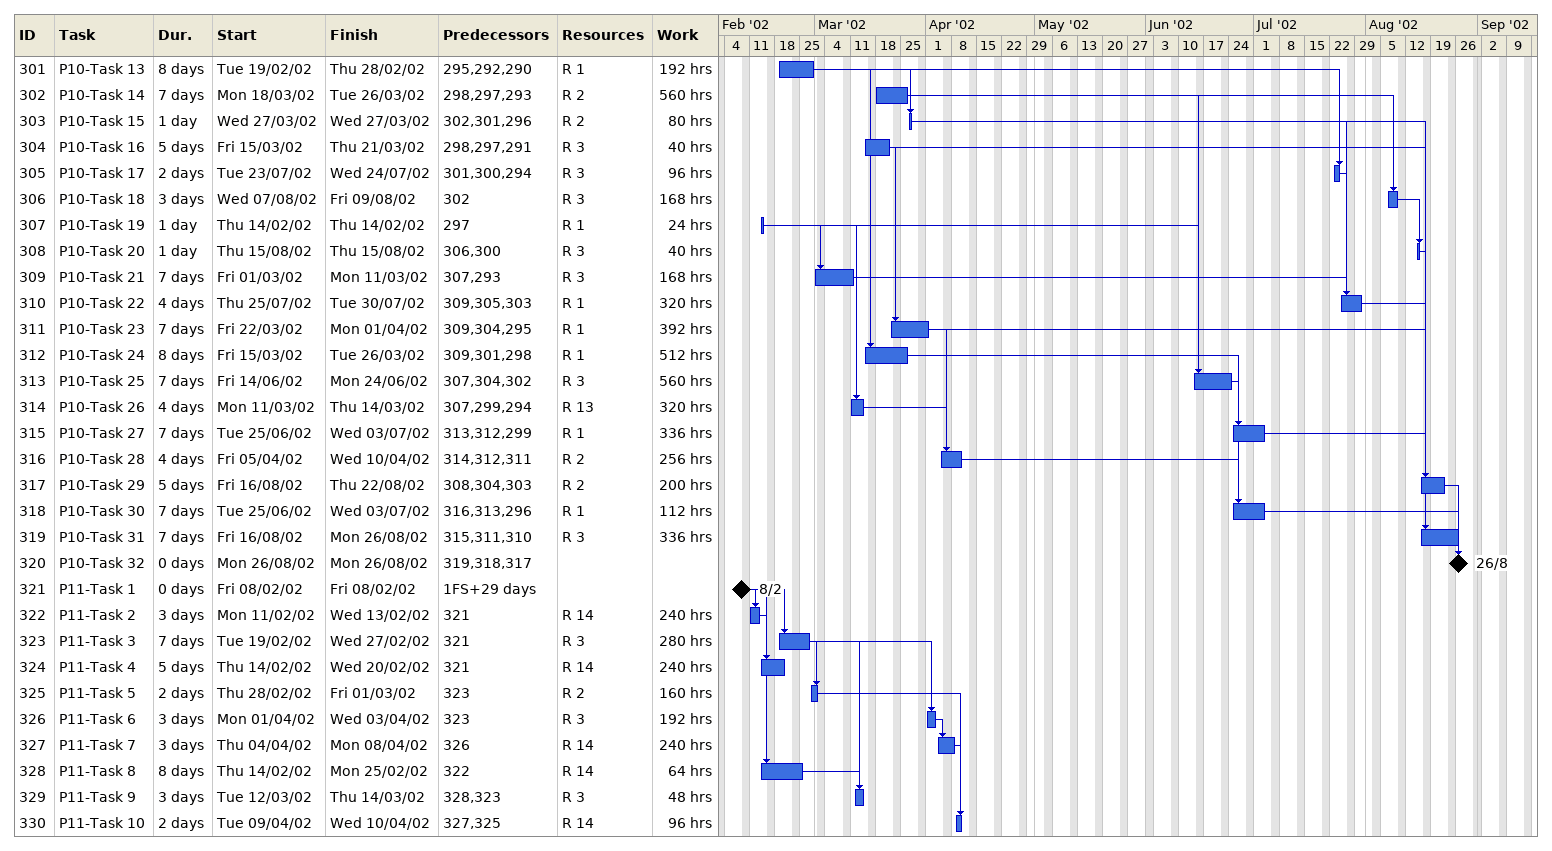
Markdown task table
| ID | Task | Duration | Start | Finish | Predecessors | Resources | Work (h) |
|---|---|---|---|---|---|---|---|
| 301 | P10-Task 13 | 8d | 2002-02-19 | 2002-02-28 | 295, 292, 290 | R 1 | 192 |
| 302 | P10-Task 14 | 7d | 2002-03-18 | 2002-03-26 | 298, 297, 293 | R 2 | 560 |
| 303 | P10-Task 15 | 1d | 2002-03-27 | 2002-03-27 | 302, 301, 296 | R 2 | 80 |
| 304 | P10-Task 16 | 5d | 2002-03-15 | 2002-03-21 | 298, 297, 291 | R 3 | 40 |
| 305 | P10-Task 17 | 2d | 2002-07-23 | 2002-07-24 | 301, 300, 294 | R 3 | 96 |
| 306 | P10-Task 18 | 3d | 2002-08-07 | 2002-08-09 | 302 | R 3 | 168 |
| 307 | P10-Task 19 | 1d | 2002-02-14 | 2002-02-14 | 297 | R 1 | 24 |
| 308 | P10-Task 20 | 1d | 2002-08-15 | 2002-08-15 | 306, 300 | R 3 | 40 |
| 309 | P10-Task 21 | 7d | 2002-03-01 | 2002-03-11 | 307, 293 | R 3 | 168 |
| 310 | P10-Task 22 | 4d | 2002-07-25 | 2002-07-30 | 309, 305, 303 | R 1 | 320 |
| 311 | P10-Task 23 | 7d | 2002-03-22 | 2002-04-01 | 309, 304, 295 | R 1 | 392 |
| 312 | P10-Task 24 | 8d | 2002-03-15 | 2002-03-26 | 309, 301, 298 | R 1 | 512 |
| 313 | P10-Task 25 | 7d | 2002-06-14 | 2002-06-24 | 307, 304, 302 | R 3 | 560 |
| 314 | P10-Task 26 | 4d | 2002-03-11 | 2002-03-14 | 307, 299, 294 | R 13 | 320 |
| 315 | P10-Task 27 | 7d | 2002-06-25 | 2002-07-03 | 313, 312, 299 | R 1 | 336 |
| 316 | P10-Task 28 | 4d | 2002-04-05 | 2002-04-10 | 314, 312, 311 | R 2 | 256 |
| 317 | P10-Task 29 | 5d | 2002-08-16 | 2002-08-22 | 308, 304, 303 | R 2 | 200 |
| 318 | P10-Task 30 | 7d | 2002-06-25 | 2002-07-03 | 316, 313, 296 | R 1 | 112 |
| 319 | P10-Task 31 | 7d | 2002-08-16 | 2002-08-26 | 315, 311, 310 | R 3 | 336 |
| 320 | P10-Task 32 | 0d | 2002-08-26 | 2002-08-26 | 319, 318, 317 |  |  |
| 321 | P11-Task 1 | 0d | 2002-02-08 | 2002-02-08 | 1FS+29d |  |  |
| 322 | P11-Task 2 | 3d | 2002-02-11 | 2002-02-13 | 321 | R 14 | 240 |
| 323 | P11-Task 3 | 7d | 2002-02-19 | 2002-02-27 | 321 | R 3 | 280 |
| 324 | P11-Task 4 | 5d | 2002-02-14 | 2002-02-20 | 321 | R 14 | 240 |
| 325 | P11-Task 5 | 2d | 2002-02-28 | 2002-03-01 | 323 | R 2 | 160 |
| 326 | P11-Task 6 | 3d | 2002-04-01 | 2002-04-03 | 323 | R 3 | 192 |
| 327 | P11-Task 7 | 3d | 2002-04-04 | 2002-04-08 | 326 | R 14 | 240 |
| 328 | P11-Task 8 | 8d | 2002-02-14 | 2002-02-25 | 322 | R 14 | 64 |
| 329 | P11-Task 9 | 3d | 2002-03-12 | 2002-03-14 | 328, 323 | R 3 | 48 |
| 330 | P11-Task 10 | 2d | 2002-04-09 | 2002-04-10 | 327, 325 | R 14 | 96 |
